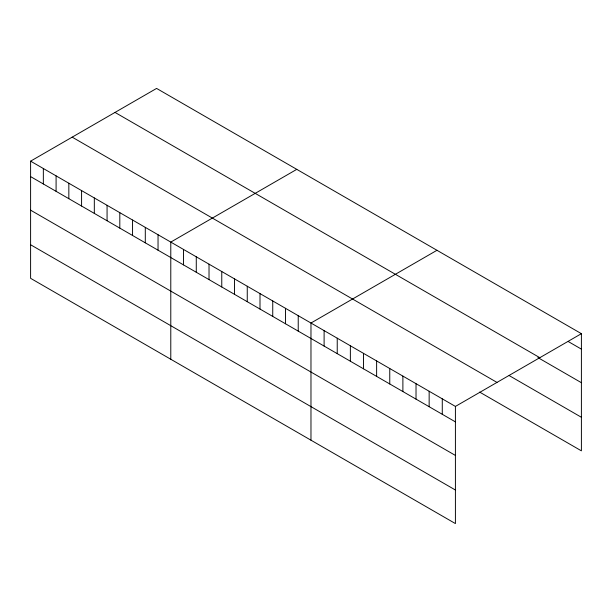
<?xml version="1.0" encoding="UTF-8"?>
<svg xmlns="http://www.w3.org/2000/svg" width="612" height="612" viewBox="0 0 612 612"><rect width="100%" height="100%" fill="white"/><g stroke="black" fill="none" stroke-linecap="round" stroke-linejoin="round"><path stroke-width="0.92" d="M30.6 161.155L455.412 406.422L455.412 523.581L30.6 278.322L30.6 161.155L156.588 88.419L581.4 333.678L581.4 450.845L479.64 392.093M296.774 169.356L170.786 242.092L170.786 359.259M436.968 250.293L310.973 323.029L310.973 440.196M455.412 406.422L581.4 333.678M568.273 341.55L581.4 349.131M115.01 112.417L539.822 357.683M537.902 357.584L581.4 382.699M509.184 375.584L581.4 417.277M72.178 137.149L496.99 382.416M30.6 176.608L455.412 421.875M30.6 210.176L455.412 455.435M30.6 244.754L455.412 490.021M442.277 398.84L442.277 414.293M429.15 391.259L429.15 406.712M416.022 383.678L416.022 399.131M402.887 376.097L402.887 391.55M389.76 368.516L389.76 383.969M376.625 360.935L376.625 376.388M363.497 353.353L363.497 368.807M350.37 345.772L350.37 361.225M337.235 338.191L337.235 353.644M324.108 330.61L324.108 346.063M298.228 315.67L298.228 331.123M285.49 308.31L285.49 323.763M272.745 300.959L272.745 316.412M260.001 293.599L260.001 309.052M247.256 286.24L247.256 301.693M234.511 278.881L234.511 294.334M221.766 271.521L221.766 286.974M209.021 264.162L209.021 279.615M196.276 256.81L196.276 272.263M183.531 249.451L183.531 264.904M158.041 234.733L158.041 250.186M145.296 227.373L145.296 242.826M132.552 220.022L132.552 235.475M119.807 212.662L119.807 228.115M107.069 205.303L107.069 220.756M94.325 197.944L94.325 213.397M81.58 190.584L81.58 206.037M68.835 183.233L68.835 198.686M56.09 175.874L56.09 191.327M43.345 168.514L43.345 183.967"/></g></svg>
